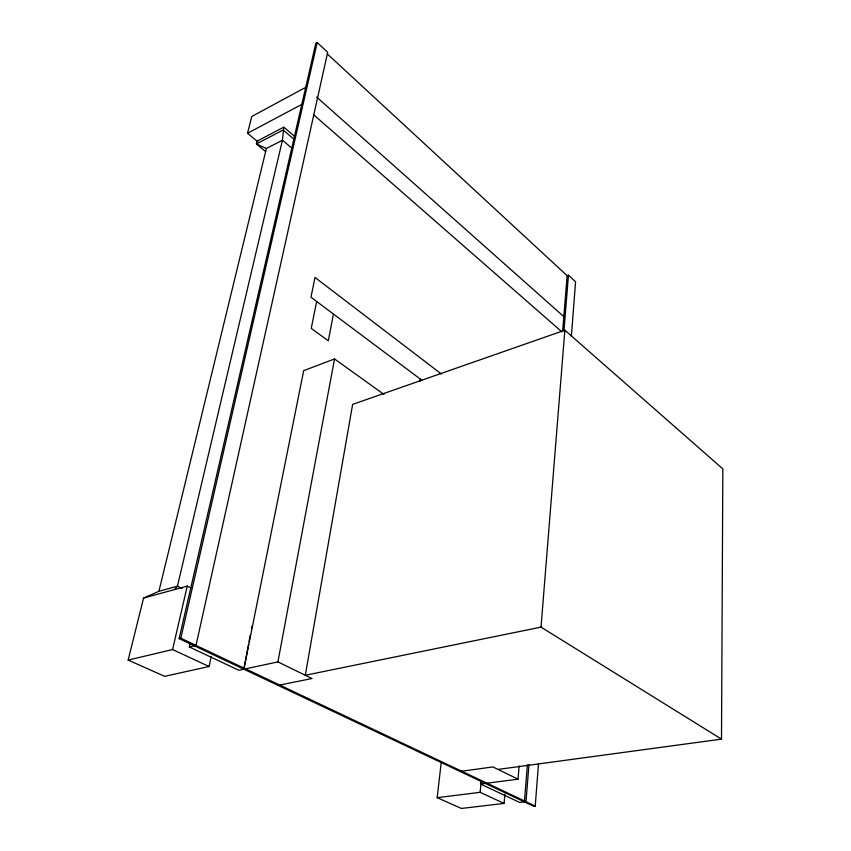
<?xml version="1.0" encoding="UTF-8"?>
<svg xmlns="http://www.w3.org/2000/svg" width="851" height="851" viewBox="0 0 851 851"><rect width="100%" height="100%" fill="white"/><g stroke="black" fill="none" stroke-linecap="round" stroke-linejoin="round"><path stroke-width="1.28" d="M721.499 739.136L722.839 468.901L564.851 330.199L352.633 404.385L305.296 675.268L541.023 627.123L721.499 739.136L498.026 769.421M190.209 643.079L189.337 646.962L196.007 645.388L327.688 52.262L317.2 42.55L315.827 43.316L179.146 638.601L533.651 806.248L535.236 806.067L538.502 763.709M571.393 336.092L575.574 281.809L568.447 275.213L567.149 275.692L327.295 53.921M524.386 801.876L527.397 764.858M562.639 331.22L567.149 275.692M528.971 764.645L525.982 801.685L519.631 802.429L480.538 784.026L480.794 781.388M563.958 330.762L568.447 275.213M541.023 627.123L564.851 330.199M480.538 784.026L518.014 779.186L519.121 765.985M441.233 762.443L437.169 797.674L461.37 808.45L504.079 803.429L504.898 794.238M504.079 803.429L480.134 792.313L481.283 780.612M419.809 381.546L420.181 378.961M248.492 644.409L243.875 669.216L303.679 370.642L334.539 358.952L384.003 394.46M248.981 641.803L250.194 635.303M251.407 628.793L251.885 626.187M189.337 646.962L238.886 670.29L277.915 661.887L334.539 358.952M333.443 314.051L328.326 340.804L311.253 328.39L316.657 301.477M182.125 588.552L177.444 586.179L158.914 591.285L143.574 598.051L128.161 660.078L164.658 676.332L209.08 666.503L211.271 656.302M179.146 638.601L180.816 638.197L317.2 42.55M128.161 660.078L172.583 649.558L187.252 586.094L190.784 587.892M294.606 136.341L283.787 127.161L282.436 140.224L177.444 586.179L174.529 589.583M158.914 591.285L266.384 148.51L282.436 140.224L292.436 148.617M257.736 141.681L247.524 133.256L251.79 116.459L305.722 87.345M247.524 133.256L301.807 104.407M283.787 127.161L257.098 141.149L256.396 143.968L265.618 151.552M143.574 598.051L187.252 586.094M278.054 685.374L311.987 678.534L277.915 661.887M460.051 771.442L492.931 766.932L518.014 779.186M437.169 797.674L480.134 792.313M266.384 148.51L256.396 143.968L283.117 130.012L293.946 139.181M172.583 649.558L209.08 666.503M180.816 638.197L535.236 806.067M422.287 380.535L310.966 297.222L314.998 277.458L441.467 374.068M313.806 114.906L561.894 331.837M316.657 97.057L564.16 316.923"/></g></svg>
